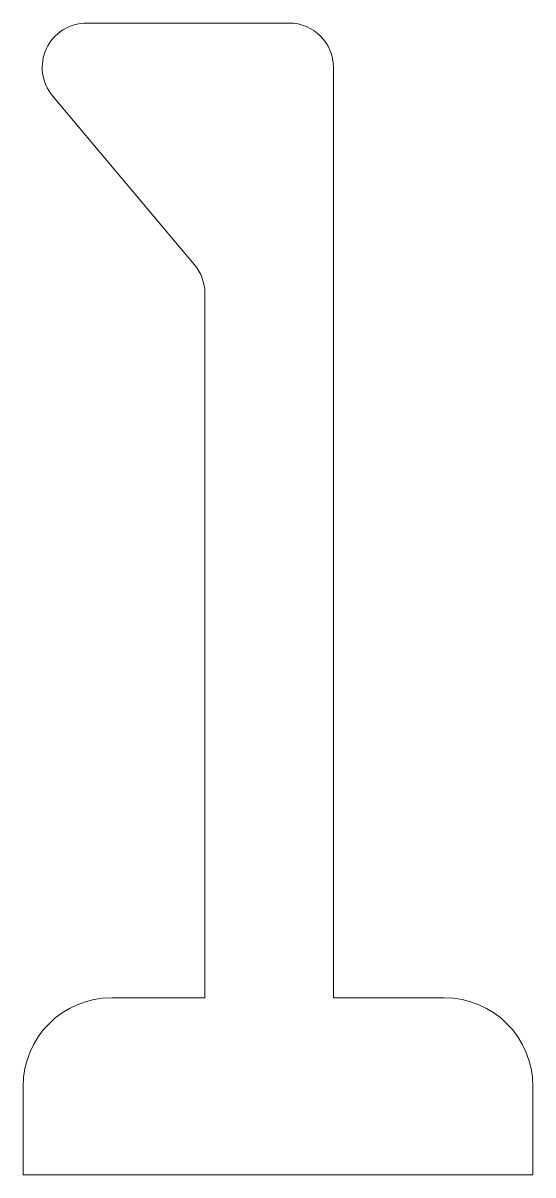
# Model space of a CAD drawing. Header units: millimetres. Extents: x -12.2 to -6.5, y 0 to 13.
import ezdxf

# ---------------------------------------------------------------- set-up
doc = ezdxf.new("R2010")
doc.units = ezdxf.units.MM
doc.layers.get('0').update_dxf_attribs({"linetype": 'CONTINUOUS', "lineweight": 0, "true_color": 0x000000})

msp = doc.modelspace()

# ---------------------------------------------------------------- linework, layer by layer
for p, q in [((-11.534, 13), (-9.25, 13)), ((-8.75, 12.5), (-8.75, 2)), ((-11.917, 12.179), (-10.317, 10.272)), ((-10.2, 9.95), (-10.2, 2)), ((-10.2, 2), (-11.25, 2)), ((-7.5, 2), (-8.75, 2)), ((-12.25, 1), (-12.25, 0)), ((-6.5, 0), (-6.5, 1)), ((-6.5, 0), (-12.25, 0))]:
    msp.add_line(p, q)
for centre, radius, start, end in [((-11.534, 12.5), 0.5, 90, 220), ((-9.25, 12.5), 0.5, 0, 90), ((-10.7, 9.95), 0.5, 0, 40), ((-11.25, 1), 1, 90, 180), ((-7.5, 1), 1, 0, 90)]:
    msp.add_arc(centre, radius, start, end)

doc.saveas('drawing.dxf')
